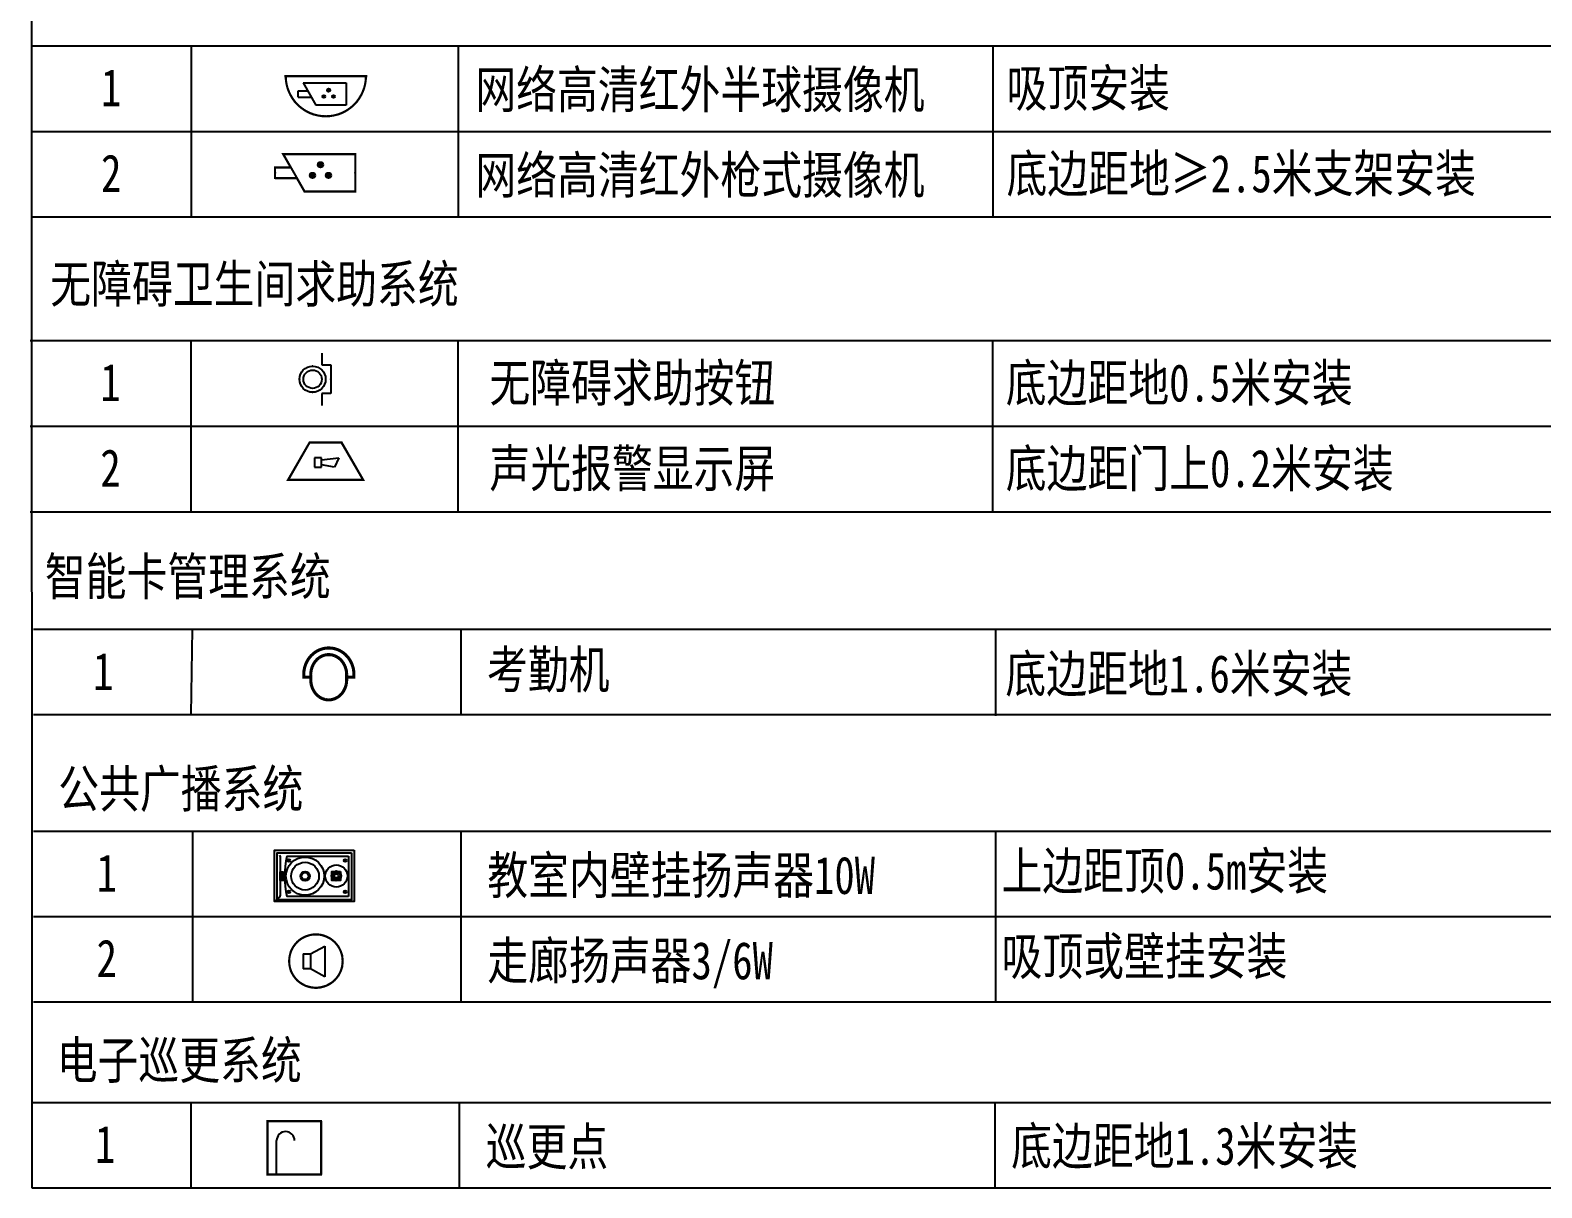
# Model space of a CAD drawing. Extents: x 196430 to 818205, y 904526 to 1974626.
# Drawn here: x 349059 to 363194, y 1787984 to 1798810 of the extents above; entities that cross this region are included whole.
import ezdxf
from ezdxf.enums import TextEntityAlignment as Align

# ---------------------------------------------------------------- set-up
doc = ezdxf.new("R2010")
doc.units = 0
doc.header["$LTSCALE"] = 1000
doc.header["$MEASUREMENT"] = 0
for name, color, linetype in [('02.设计说明及图例$0$0弱电-安防', 1, 'Continuous'), ('0弱电-安防', 1, 'Continuous'), ('0弱电-布线', 3, 'Continuous'), ('0弱电-智能卡', 7, 'Continuous'), ('EQUIP-安防', 3, 'Continuous'), ('EQUIP-广播', 3, 'Continuous'), ('EQUIP-消防', 3, 'Continuous'), ('EQUIP-照明', 3, 'Continuous'), ('安泰智能照明', 4, 'Continuous'), ('广播层', 7, 'Continuous')]:
    doc.layers.add(name, color=color, linetype=linetype)
doc.styles.add('_TEL_DIM', font='chmltxt.shx', dxfattribs={"width": 0.7, "height": 3.5, "bigfont": 'chmlhz.shx'})
doc.styles.get("Standard").update_dxf_attribs({"font": 'gbenor.shx', "bigfont": 'gbcbig.shx'})
doc.styles.add('宋体2', font='', dxfattribs={"width": 0.8})
doc.styles.get('宋体2').set_extended_font_data('SimSun')

# ---------------------------------------------------------------- blocks, each defined once
blk = doc.blocks.new('$equip$00002353')
for p, q in [((0.75, 0), (-0.75, 0)), ((-0.517, -0.393), (-0.517, -0.273)), ((-0.517, -0.273), (-0.341, -0.273)), ((-0.427, -0.123), (0.383, -0.123)), ((-0.427, -0.123), (-0.187, -0.543)), ((0.383, -0.123), (0.383, -0.543)), ((-0.517, -0.393), (-0.273, -0.393)), ((0.383, -0.543), (-0.187, -0.543))]:
    blk.add_line(p, q)
at = {"const_width": 0.04}
for points in [[(-0.75, 0), (-0.779, 0)], [(0.75, 0), (0.779, 0)]]:
    blk.add_lwpolyline(points, dxfattribs=at)
blk.add_lwpolyline([(0.75, 0, -1), (-0.75, 0), (0.75, 0), (0.75, 0, -1), (-0.75, 0, -1.517539)], format="xyb", dxfattribs=at)
for centre, radius in [((0.052, -0.26), 0.03), ((-0.038, -0.38), 0.024), ((0.142, -0.38), 0.024)]:
    blk.add_circle(centre, radius)
blk.add_arc((0, 0), 0.75, 180, 0)
for p in [(-0.75, 0), (0, 0), (0.75, 0), (0, -0.75)]:
    blk.add_point(p)
for points in [[(0.026, -0.245), (0.078, -0.245), (0.022, -0.26), (0.082, -0.26)], [(0.026, -0.275), (0.078, -0.275), (0.022, -0.26), (0.082, -0.26)], [(0.037, -0.234), (0.067, -0.234), (0.026, -0.245), (0.078, -0.245)], [(0.037, -0.286), (0.067, -0.286), (0.026, -0.275), (0.078, -0.275)], [(0.052, -0.23), (0.052, -0.23), (0.037, -0.234), (0.067, -0.234)], [(-0.059, -0.368), (-0.017, -0.368), (-0.062, -0.38), (-0.014, -0.38)], [(-0.059, -0.392), (-0.017, -0.392), (-0.062, -0.38), (-0.014, -0.38)], [(-0.05, -0.359), (-0.026, -0.359), (-0.059, -0.368), (-0.017, -0.368)], [(-0.05, -0.401), (-0.026, -0.401), (-0.059, -0.392), (-0.017, -0.392)], [(-0.038, -0.356), (-0.038, -0.356), (-0.05, -0.359), (-0.026, -0.359)], [(-0.038, -0.404), (-0.038, -0.404), (-0.05, -0.401), (-0.026, -0.401)], [(0.052, -0.29), (0.052, -0.29), (0.037, -0.286), (0.067, -0.286)], [(0.121, -0.368), (0.163, -0.368), (0.118, -0.38), (0.166, -0.38)], [(0.121, -0.392), (0.163, -0.392), (0.118, -0.38), (0.166, -0.38)], [(0.13, -0.359), (0.154, -0.359), (0.121, -0.368), (0.163, -0.368)], [(0.13, -0.401), (0.154, -0.401), (0.121, -0.392), (0.163, -0.392)], [(0.142, -0.356), (0.142, -0.356), (0.13, -0.359), (0.154, -0.359)], [(0.142, -0.404), (0.142, -0.404), (0.13, -0.401), (0.154, -0.401)]]:
    blk.add_solid(points)
at = {"color": 7, "style": '_TEL_DIM', "flags": 1}
blk.add_attdef('A', text='', height=0.00002, dxfattribs=at).set_placement((0, 0), align=Align.MIDDLE_CENTER)
blk = doc.blocks.new('$equip$00002965')
for p, q in [((-0.6, 0.35), (0.75, 0.35)), ((-0.6, 0.35), (-0.2, -0.35)), ((0.75, 0.35), (0.75, -0.35)), ((-0.75, -0.1), (-0.75, 0.1)), ((-0.75, 0.1), (-0.457, 0.1)), ((-0.75, -0.1), (-0.343, -0.1)), ((0.75, -0.35), (-0.2, -0.35))]:
    blk.add_line(p, q)
at = {"const_width": 0.04}
blk.add_lwpolyline([(-0.75, 0.1), (-0.75, -0.1), (-0.343, -0.1), (-0.2, -0.35), (0.75, -0.35), (0.75, 0.35), (-0.6, 0.35), (-0.457, 0.1), (-0.75, 0.1), (-0.75, -0.1)], dxfattribs=at)
for centre in [(0.1, 0.15), (-0.05, -0.05), (0.25, -0.05)]:
    blk.add_circle(centre, 0.05)
for p in [(0.075, 0.35), (-0.75, 0), (0.75, 0), (0.075, -0.35)]:
    blk.add_point(p)
for points in [[(0.057, 0.175), (0.143, 0.175), (0.05, 0.15), (0.15, 0.15)], [(0.057, 0.125), (0.143, 0.125), (0.05, 0.15), (0.15, 0.15)], [(0.075, 0.193), (0.125, 0.193), (0.057, 0.175), (0.143, 0.175)], [(0.075, 0.107), (0.125, 0.107), (0.057, 0.125), (0.143, 0.125)], [(0.1, 0.2), (0.1, 0.2), (0.075, 0.193), (0.125, 0.193)], [(0.1, 0.1), (0.1, 0.1), (0.075, 0.107), (0.125, 0.107)], [(-0.093, -0.025), (-0.007, -0.025), (-0.1, -0.05), (0, -0.05)], [(-0.093, -0.075), (-0.007, -0.075), (-0.1, -0.05), (0, -0.05)], [(-0.075, -0.007), (-0.025, -0.007), (-0.093, -0.025), (-0.007, -0.025)], [(-0.075, -0.093), (-0.025, -0.093), (-0.093, -0.075), (-0.007, -0.075)], [(-0.05, 0), (-0.05, 0), (-0.075, -0.007), (-0.025, -0.007)], [(-0.05, -0.1), (-0.05, -0.1), (-0.075, -0.093), (-0.025, -0.093)], [(0.207, -0.025), (0.293, -0.025), (0.2, -0.05), (0.3, -0.05)], [(0.207, -0.075), (0.293, -0.075), (0.2, -0.05), (0.3, -0.05)], [(0.225, -0.007), (0.275, -0.007), (0.207, -0.025), (0.293, -0.025)], [(0.225, -0.093), (0.275, -0.093), (0.207, -0.075), (0.293, -0.075)], [(0.25, 0), (0.25, 0), (0.225, -0.007), (0.275, -0.007)], [(0.25, -0.1), (0.25, -0.1), (0.225, -0.093), (0.275, -0.093)]]:
    blk.add_solid(points)
at = {"color": 7, "style": '_TEL_DIM', "flags": 1}
for tag in ['A', 'REMARK']:
    blk.add_attdef(tag, text='', height=0.00002, dxfattribs=at).set_placement((0, 0), align=Align.MIDDLE_CENTER)
blk = doc.blocks.new('$equip$00002341')
for p, q in [((-0.241, 0.136), (-0.241, -0.144)), ((-0.241, 0.136), (-0.101, 0.136)), ((-0.101, 0.136), (0.167, 0.277)), ((-0.101, 0.136), (-0.101, -0.144)), ((0.167, 0.277), (0.167, -0.295)), ((-0.101, -0.144), (-0.241, -0.144)), ((0.167, -0.295), (-0.101, -0.144))]:
    blk.add_line(p, q)
at = {"const_width": 0.04}
blk.add_lwpolyline([(-0.5, 0, -1), (0.5, 0, -1), (-0.5, 0, -1.463176)], format="xyb", dxfattribs=at)
blk.add_circle((0, 0), 0.5)
for p in [(0, 0.5), (-0.5, 0), (0.5, 0), (0, -0.5)]:
    blk.add_point(p)
at = {"color": 7, "style": '_TEL_DIM', "flags": 1}
blk.add_attdef('A', text='', height=0.00002, dxfattribs=at).set_placement((0, 0), align=Align.MIDDLE_CENTER)
blk = doc.blocks.new('$equip$00002618')
for p, q in [((-0.5, -0.5), (-0.5, 0.5)), ((-0.5, 0.5), (0.5, 0.5)), ((0.5, 0.5), (0.5, -0.5)), ((-0.33, -0.5), (-0.33, 0.137)), ((0.5, -0.5), (-0.5, -0.5))]:
    blk.add_line(p, q)
at = {"const_width": 0.04}
blk.add_lwpolyline([(-0.5, 0.5), (0.5, 0.5), (0.5, -0.5), (-0.5, -0.5), (-0.5, 0.5), (0.5, 0.5)], dxfattribs=at)
blk.add_arc((-0.162, 0.137), 0.168, 0, 180)
at = {"color": 1}
for p in [(0, 0.5), (-0.5, 0), (0.5, 0.048), (0, -0.5)]:
    blk.add_point(p, dxfattribs=at)
at = {"color": 7, "style": '_TEL_DIM', "flags": 1}
blk.add_attdef('A', text='', height=0.000025, dxfattribs=at).set_placement((0, 0), align=Align.MIDDLE_CENTER)
blk = doc.blocks.new('$equip$00002496')
for p, q in [((-0.326, -0.012), (-0.326, -0.043)), ((-0.326, -0.043), (-0.235, -0.043)), ((-0.235, -0.074), (-0.235, -0.012)), ((0.232, -0.074), (0.232, -0.012)), ((0.232, -0.043), (0.326, -0.043)), ((0.326, -0.012), (0.326, -0.043))]:
    blk.add_line(p, q)
at = {"const_width": 0.04}
for points in [[(-0.326, -0.012), (-0.325, 0.008), (-0.325, 0.021), (-0.323, 0.037), (-0.32, 0.056), (-0.316, 0.077), (-0.311, 0.093), (-0.305, 0.113), (-0.296, 0.136), (-0.287, 0.155), (-0.278, 0.173), (-0.265, 0.193), (-0.248, 0.216), (-0.231, 0.236), (-0.218, 0.248), (-0.205, 0.26), (-0.191, 0.272), (-0.174, 0.284), (-0.155, 0.296), (-0.137, 0.305), (-0.113, 0.316), (-0.091, 0.323), (-0.072, 0.329), (-0.048, 0.333), (-0.033, 0.335), (-0.013, 0.337), (0.006, 0.337), (0.021, 0.336), (0.034, 0.335), (0.044, 0.334), (0.051, 0.333), (0.063, 0.331), (0.073, 0.328), (0.085, 0.325), (0.098, 0.321), (0.107, 0.318), (0.119, 0.313), (0.127, 0.31), (0.139, 0.304), (0.15, 0.298), (0.164, 0.29), (0.173, 0.284), (0.183, 0.278), (0.19, 0.273), (0.196, 0.268), (0.203, 0.262), (0.211, 0.255), (0.218, 0.249), (0.228, 0.238), (0.238, 0.227), (0.243, 0.221), (0.25, 0.214), (0.255, 0.207), (0.261, 0.198), (0.268, 0.188), (0.277, 0.174), (0.284, 0.162), (0.292, 0.145), (0.297, 0.134), (0.3, 0.126), (0.305, 0.114), (0.309, 0.101), (0.313, 0.088), (0.316, 0.075), (0.319, 0.064), (0.321, 0.05), (0.323, 0.038), (0.324, 0.028), (0.325, 0.018), (0.325, 0.009), (0.326, 0), (0.326, -0.008), (0.326, -0.016)], [(-0.326, -0.012), (-0.326, -0.043), (-0.266, -0.043)], [(0.232, -0.043), (0.326, -0.043), (0.326, -0.013)]]:
    blk.add_lwpolyline(points, dxfattribs=at)
blk.add_lwpolyline([(-0.235, -0.043), (-0.235, -0.074, 0.018296), (-0.234, -0.096, 0.020571), (-0.231, -0.12, 0.016157), (-0.228, -0.139, 0.016938), (-0.223, -0.157, 0.013296), (-0.218, -0.172, 0.017744), (-0.211, -0.19, 0.018102), (-0.202, -0.208, 0.023336), (-0.19, -0.23, 0.020442), (-0.177, -0.247, 0.019898), (-0.164, -0.263, 0.029375), (-0.144, -0.283, 0.020467), (-0.129, -0.295, 0.019947), (-0.114, -0.305, 0.02634), (-0.093, -0.316, 0.022765), (-0.075, -0.324, 0.022064), (-0.057, -0.33, 0.017561), (-0.042, -0.333, 0.018849), (-0.027, -0.336, 0.026674), (-0.005, -0.337, 0.024065), (0.015, -0.337, 0.017492), (0.03, -0.335, 0.02218), (0.048, -0.331, 0.016706), (0.062, -0.327, 0.021772), (0.079, -0.321, 0.033748), (0.106, -0.308, 0.027307), (0.127, -0.294, 0.037487), (0.154, -0.271, 0.023669), (0.17, -0.253, 0.024636), (0.185, -0.233, 0.022056), (0.197, -0.212, 0.019355), (0.206, -0.194, 0.016885), (0.214, -0.176, 0.019662), (0.221, -0.155, 0.017314), (0.226, -0.135, 0.017657), (0.229, -0.115, 0.016334), (0.231, -0.096, 0.018628), (0.232, -0.074, -0.000473), (0.232, -0.053, 0.000473), (0.232, -0.032, -0.000473), (0.232, -0.012, 0.019349), (0.231, 0.01, 0.017701), (0.229, 0.031, 0.017609), (0.225, 0.051, 0.019734), (0.219, 0.073, 0.015457), (0.214, 0.089, 0.016381), (0.206, 0.107, 0.018896), (0.197, 0.125, 0.014609), (0.189, 0.139, 0.018347), (0.179, 0.154, 0.018027), (0.167, 0.169, 0.019185), (0.155, 0.183, 0.02609), (0.136, 0.2, 0.027268), (0.115, 0.215, 0.02826), (0.093, 0.228, 0.01768), (0.079, 0.234, 0.029838), (0.055, 0.243, 0.036888), (0.025, 0.249, 0.031327), (-0.002, 0.25, 0.021523), (-0.019, 0.25, 0.027816), (-0.042, 0.246, 0.027819), (-0.065, 0.241, 0.017928), (-0.08, 0.235, 0.026287), (-0.1, 0.226, 0.021193), (-0.117, 0.216, 0.017157), (-0.129, 0.207, 0.024162), (-0.148, 0.193, 0.028789), (-0.167, 0.173, 0.018477), (-0.179, 0.158, 0.021383), (-0.192, 0.14, 0.017608), (-0.202, 0.123, 0.01682), (-0.209, 0.107, 0.019066), (-0.218, 0.087, 0.016635), (-0.223, 0.069, 0.011999), (-0.227, 0.055, 0.019213), (-0.231, 0.034, 0.012912), (-0.233, 0.018, 0.016735), (-0.235, -0.001, 0.009175), (-0.235, -0.012, 0.000862), (-0.235, -0.043), (-0.296, -0.043, 56.791434)], format="xyb", dxfattribs=at)
for centre, major_axis, ratio, start_param, end_param in [((0, -0.008), (0, 0.345), 0.944189, 4.700094, 7.866276), ((-0.002, -0.012), (0, 0.263), 0.88811, 4.712389, 7.853982), ((-0.002, -0.074), (0, -0.263), 0.88811, 4.712389, 7.853982)]:
    blk.add_ellipse(centre, major_axis=major_axis, ratio=ratio, start_param=start_param, end_param=end_param)
for p in [(0, 0.337), (-0.326, -0.043), (0.326, -0.045), (0, -0.337)]:
    blk.add_point(p)
at = {"color": 7, "style": '_TEL_DIM', "flags": 1}
blk.add_attdef('A', text='', height=0.00002, dxfattribs=at).set_placement((0, 0), align=Align.MIDDLE_CENTER)
blk = doc.blocks.new('教室壁挂音响')
at = {"color": 1}
for p, q in [((676125.2, 810540.9), (676126.5, 810538.5)), ((676136.3, 810539.3), (676227.1, 810539.3)), ((676227.1, 810539.3), (676227.1, 810479.9)), ((676126.5, 810538.5), (676126.5, 810481.9)), ((676122.2, 810474.8), (676118.2, 810472.6)), ((676125.2, 810479.1), (676122.2, 810474.8)), ((676126.5, 810481.9), (676125.2, 810479.1)), ((676227.1, 810479.9), (676136.3, 810479.9))]:
    blk.add_line(p, q, dxfattribs=at)
for points in [[(676235.8, 810548.2), (676235.8, 810472.6), (676118.2, 810472.6), (676118.2, 810548.2)], [(676231.6, 810544.1), (676231.6, 810474.8), (676122.2, 810474.8), (676122.2, 810544.1)], [(676131.4, 810516.4), (676131.4, 810503.7), (676126.6, 810503.7), (676126.6, 810516.4)], [(676129.9, 810513.2), (676129.9, 810506.6), (676127.9, 810506.6), (676127.9, 810513.2)], [(676215.5, 810516.6), (676215.5, 810503.7), (676202.5, 810503.7), (676202.5, 810516.6)]]:
    blk.add_lwpolyline(points, close=True, dxfattribs=at)
for centre, radius in [((676163.2, 810509.9), 28.2), ((676139.2, 810532.9), 2.12), ((676139.2, 810532.9), 0.302), ((676163.2, 810509.9), 20.5), ((676209.3, 810510.2), 16.4), ((676209.3, 810510.2), 7.3), ((676222.3, 810532.9), 2.12), ((676222.3, 810532.9), 0.302), ((676163.2, 810509.9), 6.85), ((676163.2, 810509.9), 5.14), ((676209.3, 810510.2), 5.65), ((676209.3, 810510.2), 2.98), ((676139.2, 810486.7), 2.12), ((676139.2, 810486.7), 0.302), ((676222.3, 810486.7), 2.12), ((676222.3, 810486.7), 0.302)]:
    blk.add_circle(centre, radius, dxfattribs=at)
blk.add_arc((676268.4, 810509.6), 135.3, 167.3362, 192.6638, dxfattribs=at)
blk = doc.blocks.new('$equip$00002676')
for p, q in [((-0.3, 0.699), (-0.703, 0)), ((0.3, 0.699), (-0.3, 0.699)), ((0.3, 0.699), (-0.3, 0.699)), ((0.703, 0), (0.3, 0.699)), ((-0.211, 0.414), (-0.211, 0.238)), ((-0.075, 0.414), (-0.211, 0.414)), ((-0.075, 0.238), (-0.075, 0.414)), ((-0.075, 0.374), (0.245, 0.414)), ((0.245, 0.414), (0.165, 0.238)), ((-0.703, 0), (0.703, 0)), ((-0.211, 0.238), (-0.075, 0.238)), ((0.165, 0.238), (-0.075, 0.278))]:
    blk.add_line(p, q)
at = {"const_width": 0.04}
blk.add_lwpolyline([(-0.3, 0.699), (0.3, 0.699), (0.703, 0), (-0.703, 0), (-0.3, 0.699), (0.3, 0.699)], dxfattribs=at)
blk.add_lwpolyline([(-0.3, 0.699), (0.3, 0.699), (0.703, 0), (-0.703, 0), (-0.3, 0.699), (0.3, 0.699)], dxfattribs=at)
for p in [(0, 0.699), (-0.501, 0.349), (0.528, 0.304), (0, 0)]:
    blk.add_point(p)
at = {"color": 7, "flags": 1}
for tag, height, p in [('B', 0.4, (0.961, 0.299)), ('A', 0.00002, (0, 0))]:
    blk.add_attdef(tag, text='', height=height, dxfattribs=at).set_placement(p, align=Align.MIDDLE_CENTER)
blk = doc.blocks.new('$equip$00001230')
for p, q in [((0.25, 0.714), (0.25, 0.393)), ((0.25, 0.393), (0.5, 0.393)), ((0.5, 0.393), (0.5, -0.393)), ((0.5, -0.393), (0.25, -0.393)), ((0.25, -0.393), (0.25, -0.714))]:
    blk.add_line(p, q)
for radius in [0.357, 0.25]:
    blk.add_circle((0, 0), radius)
at = {"layer": 'EQUIP-照明'}
for p in [(-0.357, 0), (0, 0.357), (0.5, 0), (0, -0.357)]:
    blk.add_point(p, dxfattribs=at)
at = {"layer": 'EQUIP-照明', "flags": 9}
blk.add_attdef('A', (0, 0), '', height=0.00002, dxfattribs=at)

msp = doc.modelspace()

# ---------------------------------------------------------------- linework, layer by layer
at = {"color": 7}
for p, q in [((349089, 1792409, -5743), (372089, 1792409, -5743)), ((349089, 1792409, -5743), (372089, 1792409, -5743)), ((349089, 1791319, -4944), (372089, 1791319, -4944)), ((349089, 1790522, -6738), (372089, 1790522, -6738)), ((349089, 1789724, -8532), (372089, 1789724, -8532)), ((349074, 1788782, 7019), (372074, 1788782, 7019)), ((349074, 1787984, 3430), (372074, 1787984, 3430))]:
    msp.add_line(p, q, dxfattribs=at)
at = {"layer": '02.设计说明及图例$0$0弱电-安防', "color": 7}
for p, q in [((349066, 1798664, -6127), (372066, 1798664, -6127)), ((349066, 1797864, -6127), (372066, 1797864, -6127)), ((349066, 1797864, -6127), (372066, 1797864, -6127)), ((349066, 1797864, -6127), (372066, 1797864, -6127)), ((349066, 1797064, -6127), (372066, 1797064, -6127)), ((349066, 1797064, -6127), (372066, 1797064, -6127)), ((349066, 1797064, -6127), (372066, 1797064, -6127)), ((349066, 1797064, -6127), (372066, 1797064, -6127))]:
    msp.add_line(p, q, dxfattribs=at)
at = {"layer": '0弱电-安防', "color": 7}
for p, q in [((349059, 1795907, -4452), (372059, 1795907, -4452)), ((350559, 1795907, -4452), (350559, 1795107, -4452)), ((353059, 1795907, -4452), (353059, 1795107, -4452)), ((358059, 1795907, -4452), (358059, 1795107, -4452)), ((349059, 1795107, -4452), (372059, 1795107, -4452)), ((350559, 1795107, -4452), (350559, 1794307, -4452)), ((353059, 1795107, -4452), (353059, 1794307, -4452)), ((358059, 1795107, -4452), (358059, 1794307, -4452)), ((349059, 1794307, -4452), (372059, 1794307, -4452)), ((349059, 1794307, -4452), (372059, 1794307, -4452)), ((349059, 1794307, -4452), (372059, 1794307, -4452))]:
    msp.add_line(p, q, dxfattribs=at)
at = {"layer": '0弱电-布线', "color": 7}
for p, q in [((353065, 1797064, -6127), (353065, 1798664, -6127)), ((358065, 1797064, -6127), (358065, 1798664, -6127)), ((349059, 1795907, -4452), (372059, 1795907, -4452)), ((349059, 1795107, -4452), (372059, 1795107, -4452)), ((350572, 1793209, -5743), (350562, 1792409, -6960)), ((353086, 1793209, -5676), (353086, 1792409, -5676)), ((358086, 1793199, -7112), (358086, 1792399, -7112))]:
    msp.add_line(p, q, dxfattribs=at)
for points, elevation in [([(350563, 1798664), (350563, 1797064)], -6127), ([(350575, 1791319), (350575, 1789724)], -4944), ([(353084, 1791319), (353084, 1789724)], -8532), ([(358086, 1791319), (358086, 1789724)], -8532), ([(350560, 1788782), (350560, 1787984)], 7019), ([(353070, 1788782), (353070, 1787984)], 3430), ([(358079, 1788782), (358079, 1787984)], 7019)]:
    msp.add_lwpolyline(points, dxfattribs=dict(at, elevation=elevation))
at = {"layer": '0弱电-智能卡', "color": 7}
for p, q in [((349089, 1793209, -5676), (372089, 1793209, -5676)), ((349089, 1793209, -5743), (372089, 1793209, -5743)), ((349089, 1792409, -5743), (372089, 1792409, -5743))]:
    msp.add_line(p, q, dxfattribs=at)
at = {"layer": '安泰智能照明', "color": 7}
msp.add_line((349066, 1815427, 1544), (349074, 1787984, 3430), dxfattribs=at)

# ---------------------------------------------------------------- block references
at = {"layer": 'EQUIP-安防', "color": 6, "xscale": 500, "yscale": 500, "zscale": 500}
msp.add_blockref('$equip$00002353', (351823, 1798380, 1568), dxfattribs=at)
at = {"layer": 'EQUIP-安防', "color": 1, "linetype": 'ByBlock', "xscale": 500, "yscale": 500, "zscale": 500}
for name, p in [('$equip$00002965', (351723, 1797477, 1568)), ('$equip$00002618', (351528, 1788357, 7019))]:
    msp.add_blockref(name, p, dxfattribs=at)
at = {"layer": 'EQUIP-安防', "color": 4, "xscale": 720, "yscale": 720, "zscale": 720}
msp.add_blockref('$equip$00002496', (351851, 1792790, -205), dxfattribs=at)
at = {"layer": 'EQUIP-广播', "xscale": 500, "yscale": 500, "zscale": 500}
msp.add_blockref('$equip$00002341', (351730, 1790104, 9612), dxfattribs=at)
at = {"layer": 'EQUIP-消防', "xscale": 500, "yscale": 500, "zscale": 500}
msp.add_blockref('$equip$00002676', (351821, 1794605, -4376), dxfattribs=at)
at = {"layer": 'EQUIP-照明', "xscale": 342.8571428571429, "yscale": 342.8571428571429, "zscale": 342.8571428571429}
msp.add_blockref('$equip$00001230', (351699, 1795546, 1544), dxfattribs=at)
at = {"layer": '广播层', "color": 1, "xscale": 6.335999999963678, "yscale": 6.335999999963678, "zscale": 6.335999999963678}
msp.add_blockref('教室壁挂音响', (-3932541, -3344492, -5081), dxfattribs=at)

# ---------------------------------------------------------------- texts
at = {"layer": '0弱电-安防', "color": 7, "style": '宋体2', "width": 0.8}
for s, p in [('无障碍卫生间求助系统', (349246, 1796262, -4452)), ('无障碍求助按钮', (353353, 1795337, -4452)), ('底边距地0.5米安装', (358182, 1795337, -4452)), ('1', (349714, 1795341, -4452)), ('2', (349714, 1794541, -4452)), ('声光报警显示屏', (353353, 1794537, -4452)), ('底边距门上0.2米安装', (358182, 1794537, -4452))]:
    msp.add_text(s, height=350, dxfattribs=at).set_placement(p)
at = {"layer": '0弱电-布线', "color": 7, "style": '宋体2', "width": 0.8}
for s, p in [('1', (349721, 1798098, -6127)), ('网络高清红外半球摄像机', (353221, 1798081, -6127)), ('吸顶安装', (358189, 1798094, -6127)), ('网络高清红外枪式摄像机', (353221, 1797281, -6127)), ('底边距地≥2.5米支架安装', (358189, 1797294, -6127)), ('2', (349721, 1797298, -6127)), ('智能卡管理系统', (349195, 1793527, -9140)), ('考勤机', (353330, 1792655, -5676)), ('底边距地1.6米安装', (358178, 1792617, -11147)), ('1', (349647, 1792639, -5743)), ('公共广播系统', (349321, 1791541, -4864)), ('上边距顶0.5m安装', (358142, 1790773, -7414)), ('1', (349679, 1790753, -3223)), ('教室内壁挂扬声器10W', (353333, 1790732, -6480)), ('走廊扬声器3/6W', (353333, 1789934, -10068)), ('吸顶或壁挂安装', (358142, 1789975, -7414)), ('2', (349679, 1789956, -3223)), ('电子巡更系统', (349306, 1789003, 7099)), ('1', (349664, 1788216, 8739)), ('巡更点', (353318, 1788194, 5482)), ('底边距地1.3米安装', (358232, 1788200, 6326))]:
    msp.add_text(s, height=350, dxfattribs=at).set_placement(p)

doc.saveas('drawing.dxf')
